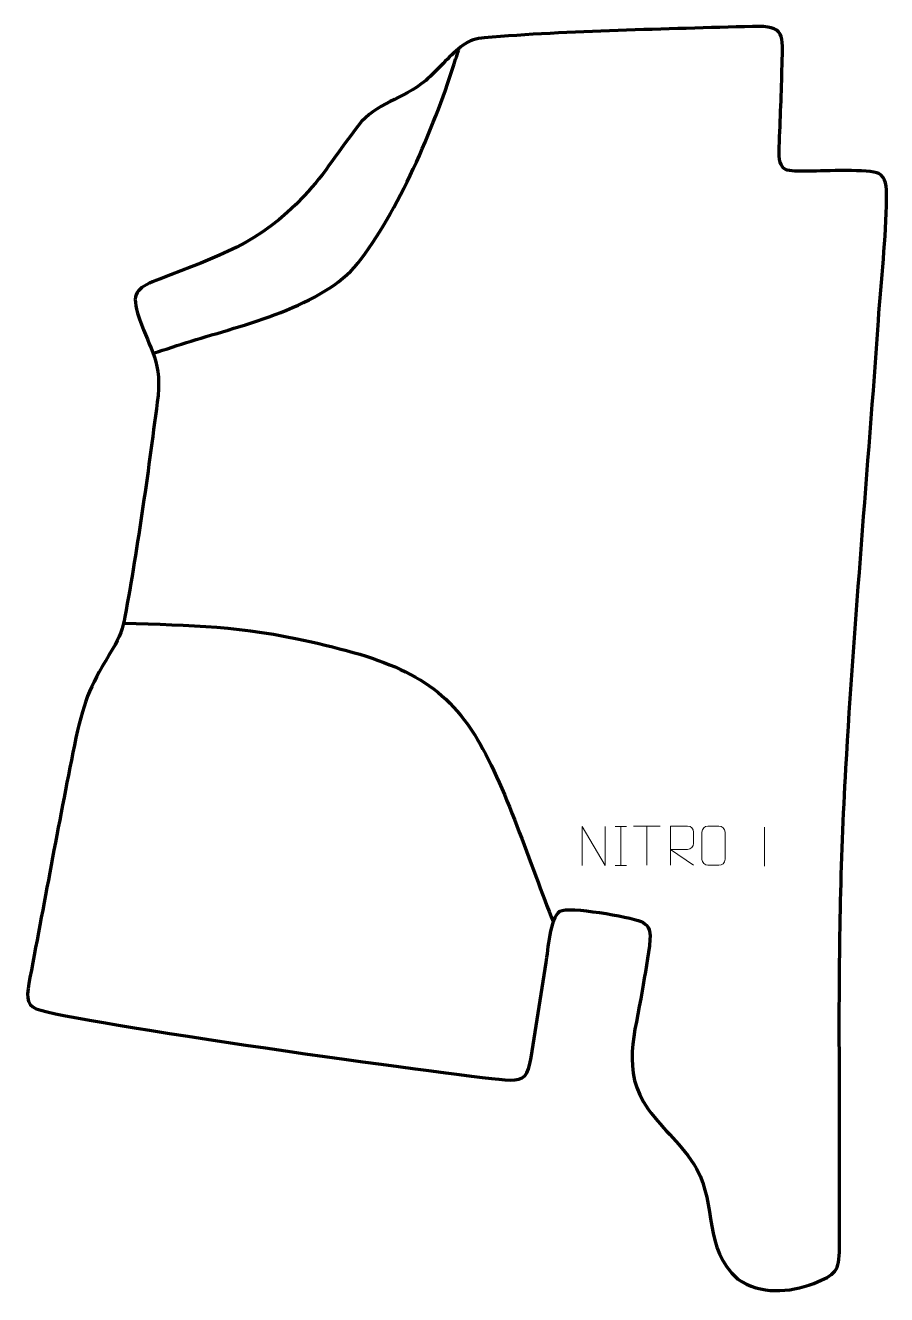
# Model space of a CAD drawing. Header units: millimetres. Extents: x -281 to 268, y -400 to 408.
import ezdxf

# ---------------------------------------------------------------- set-up
doc = ezdxf.new("R2010")
doc.units = ezdxf.units.MM
doc.header["$MEASUREMENT"] = 0
doc.layers.add('layer 2', color=7, linetype='Continuous')
doc.layers.add('layer 3', color=7, linetype='Continuous')

msp = doc.modelspace()

# ---------------------------------------------------------------- linework, layer by layer
at = {"layer": 'layer 2', "color": 142, "lineweight": 158}
for points, knots in [([(-199.3493, 199.5078), (-191.2576, 202.1033), (-183.1658, 204.6989), (-175.0741, 207.2944), (-175.0741, 207.2944), (-142.5731, 217.2954), (-90.6346, 229.5039), (-69.0043, 256.8392), (-69.0043, 256.8392), (-43.345, 289.2663), (-20.6063, 343.0403), (-7.9993, 382.5558), (-7.9993, 382.5558), (-6.813, 386.3229), (-5.6273, 390.0845), (-4.4072, 393.841)], [0, 0, 0, 0, 0.2, 0.2, 0.2, 0.2, 0.4, 0.4, 0.4, 0.4, 0.6, 0.6, 0.6, 0.6, 1, 1, 1, 1]), ([(-218.152, 27.6327), (-174.9008, 26.3346), (-142.4121, 25.6931), (-99.6034, 15.9499), (-99.6034, 15.9499), (-45.9506, 3.7387), (-16.9276, -8.0376), (5.2728, -43.3697), (5.2728, -43.3697), (24.9221, -74.6416), (41.0197, -127.1673), (55.5967, -162.8437)], [0, 0, 0, 0, 0.25, 0.25, 0.25, 0.25, 0.5, 0.5, 0.5, 0.5, 1, 1, 1, 1])]:
    msp.add_open_spline(points, degree=3, knots=knots, dxfattribs=at)
at = {"layer": 'layer 2', "color": 250, "lineweight": 9}
for points, knots in [([(73.824, -126.814), (73.824, -126.814), (73.824, -101.8605), (73.824, -101.8605), (73.824, -101.8605), (73.824, -101.8605), (88.4788, -126.814), (88.4788, -126.814), (88.4788, -126.814), (88.4788, -126.814), (88.4788, -101.8605), (88.4788, -101.8605)], [0, 0, 0, 0, 0.25, 0.25, 0.25, 0.25, 0.5, 0.5, 0.5, 0.5, 1, 1, 1, 1]), ([(130.2354, -126.6518), (130.2354, -126.6518), (130.2354, -101.6983), (130.2354, -101.6983), (130.2354, -101.6983), (133.8302, -101.6983), (137.4257, -101.6983), (141.0209, -101.6983), (141.0209, -101.6983), (143.3462, -101.736), (144.9035, -103.226), (144.8994, -105.5924), (144.8994, -105.5924), (144.899, -107.6279), (144.899, -110.6873), (144.8994, -112.7233), (144.8994, -112.7233), (144.8929, -114.5988), (143.0806, -116.5406), (141.0711, -116.5597), (141.0711, -116.5597), (141.0711, -116.5597), (130.2354, -116.5597), (130.2354, -116.5597), (130.2354, -116.5597), (130.2354, -116.5597), (144.8901, -126.6518), (144.8901, -126.6518)], [0, 0, 0, 0, 0.125, 0.125, 0.125, 0.125, 0.25, 0.25, 0.25, 0.25, 0.375, 0.375, 0.375, 0.375, 0.5, 0.5, 0.5, 0.5, 0.625, 0.625, 0.625, 0.625, 0.75, 0.75, 0.75, 0.75, 1, 1, 1, 1]), ([(154.0478, -101.6986), (156.3735, -101.6986), (158.6996, -101.6986), (161.0257, -101.6986), (161.0257, -101.6986), (162.9723, -101.663), (164.9637, -103.1546), (164.9904, -105.5922), (164.9904, -105.5922), (164.99, -111.3391), (164.99, -117.0864), (164.9904, -122.8341), (164.9904, -122.8341), (164.8506, -125.1575), (163.1734, -126.6371), (161.0257, -126.6479), (161.0257, -126.6479), (158.6938, -126.6475), (156.3619, -126.6475), (154.0304, -126.6479), (154.0304, -126.6479), (152.1054, -126.7533), (150.1333, -124.8688), (150.1445, -122.8515), (150.1445, -122.8515), (150.1448, -117.0814), (150.1448, -111.3117), (150.1445, -105.5424), (150.1445, -105.5424), (150.1487, -103.4043), (151.8954, -101.6851), (154.0478, -101.6986)], [0, 0, 0, 0, 0.11111111, 0.11111111, 0.11111111, 0.11111111, 0.22222222, 0.22222222, 0.22222222, 0.22222222, 0.33333333, 0.33333333, 0.33333333, 0.33333333, 0.44444444, 0.44444444, 0.44444444, 0.44444444, 0.55555556, 0.55555556, 0.55555556, 0.55555556, 0.66666667, 0.66666667, 0.66666667, 0.66666667, 0.77777778, 0.77777778, 0.77777778, 0.77777778, 1, 1, 1, 1])]:
    msp.add_open_spline(points, degree=3, knots=knots, dxfattribs=at)
for points in [[(94.8947, -101.8605), (94.8947, -101.8605), (102.0628, -101.8605), (102.0628, -101.8605)], [(98.4787, -101.8605), (98.4787, -101.8605), (98.4787, -126.814), (98.4787, -126.814)], [(106.5245, -101.7307), (106.5245, -101.7307), (123.5117, -101.7307), (123.5117, -101.7307)], [(115.0183, -126.6607), (115.0183, -126.6607), (115.0183, -101.7072), (115.0183, -101.7072)], [(190.0538, -102.3076), (190.0538, -102.3076), (190.0538, -127.2817), (190.0538, -127.2817)], [(94.8947, -126.814), (94.8947, -126.814), (102.0628, -126.814), (102.0628, -126.814)]]:
    msp.add_open_spline(points, degree=3, dxfattribs=at)
at = {"layer": 'layer 3', "color": 242, "lineweight": 158}
msp.add_open_spline([(-2.2354, 395.555), (2.1299, 398.861), (6.7454, 400.0352), (11.5508, 400.4435), (11.5508, 400.4435), (65.8973, 405.0612), (127.4871, 405.9489), (182.4309, 407.6951), (182.4309, 407.6951), (203.6201, 408.3686), (201.6834, 402.3037), (201.2342, 383.2373), (201.2342, 383.2373), (200.8151, 365.6821), (200.1274, 348.41), (199.4194, 330.8775), (199.4194, 330.8775), (198.72, 313.5578), (203.6212, 315.6571), (219.1769, 315.538), (219.1769, 315.538), (227.2173, 315.5968), (257.3151, 316.9893), (262.7615, 314.0059), (262.7615, 314.0059), (267.6332, 311.3372), (267.7898, 305.9498), (267.754, 298.248), (267.754, 298.248), (267.4564, 272.8407), (264.3665, 245.97), (262.5814, 220.4297), (262.5814, 220.4297), (255.9053, 125.4182), (247.4047, 30.1473), (241.8326, -64.8726), (241.8326, -64.8726), (238.3904, -125.5509), (237.4719, -184.2002), (237.7008, -244.9304), (237.7008, -244.9304), (237.842, -286.7714), (237.6795, -328.6236), (237.7518, -370.4722), (237.7518, -370.4722), (237.6907, -385.2992), (235.4625, -387.2581), (221.3461, -392.9372), (221.3461, -392.9372), (205.4941, -398.9571), (187.7361, -400.1067), (172.9904, -390.3069), (172.9904, -390.3069), (150.8343, -370.1831), (159.8131, -343.6245), (146.7759, -319.9909), (146.7759, -319.9909), (137.0379, -303.5072), (126.3365, -296.2141), (115.9824, -281.9541), (115.9824, -281.9541), (98.308, -257.6122), (107.8552, -233.3971), (112.0545, -206.6199), (112.0545, -206.6199), (113.7411, -196.4364), (116.2896, -184.0306), (117.1037, -173.9923), (117.1037, -173.9923), (117.6517, -167.2349), (115.487, -164.203), (111.4144, -162.4254), (111.4144, -162.4254), (103.8074, -159.3906), (65.741, -152.5353), (59.7309, -155.9166), (59.7309, -155.9166), (53.5839, -160.5359), (52.2963, -180.6056), (50.9684, -188.5771), (50.9684, -188.5771), (47.5595, -209.9383), (44.5312, -231.7679), (40.6252, -253.0073), (40.6252, -253.0073), (38.8291, -262.7739), (34.4408, -264.061), (24.6194, -263.2519), (24.6194, -263.2519), (-8.1304, -260.554), (-249.2255, -226.9823), (-273.7058, -218.0286), (-273.7058, -218.0286), (-280.6483, -215.4894), (-279.8223, -208.7796), (-277.7759, -198.1677), (-277.7759, -198.1677), (-267.956, -147.3098), (-258.868, -96.0749), (-248.4486, -45.3686), (-248.4486, -45.3686), (-242.9644, -20.0161), (-238.5443, -10.7695), (-225.0842, 11.0617), (-225.0842, 11.0617), (-220.5382, 18.6653), (-218.523, 25.0073), (-217.3075, 31.5852), (-217.3075, 31.5852), (-208.9656, 76.7329), (-201.9494, 127.1098), (-196.1579, 172.645), (-196.1579, 172.645), (-193.856, 196.1471), (-203.0236, 204.4271), (-209.1849, 224.961), (-209.1849, 224.961), (-213.5192, 239.406), (-208.1093, 241.5567), (-195.2216, 246.787), (-195.2216, 246.787), (-157.2643, 261.7032), (-132.363, 268.6466), (-103.0598, 299.7751), (-103.0598, 299.7751), (-89.6339, 314.2067), (-80.5678, 329.2135), (-68.749, 344.459), (-68.749, 344.459), (-57.1002, 359.4852), (-40.4519, 360.6781), (-25.7366, 373.3195), (-25.7366, 373.3195), (-17.9221, 380.0327), (-11.3813, 388.4183), (-3.3325, 394.6989), (-3.3325, 394.6989), (-3.3325, 394.6989), (-2.2354, 395.555), (-2.2354, 395.555)], degree=3, knots=[0, 0, 0, 0, 0.02777778, 0.02777778, 0.02777778, 0.02777778, 0.05555556, 0.05555556, 0.05555556, 0.05555556, 0.08333333, 0.08333333, 0.08333333, 0.08333333, 0.11111111, 0.11111111, 0.11111111, 0.11111111, 0.13888889, 0.13888889, 0.13888889, 0.13888889, 0.16666667, 0.16666667, 0.16666667, 0.16666667, 0.19444444, 0.19444444, 0.19444444, 0.19444444, 0.22222222, 0.22222222, 0.22222222, 0.22222222, 0.25, 0.25, 0.25, 0.25, 0.27777778, 0.27777778, 0.27777778, 0.27777778, 0.30555556, 0.30555556, 0.30555556, 0.30555556, 0.33333333, 0.33333333, 0.33333333, 0.33333333, 0.36111111, 0.36111111, 0.36111111, 0.36111111, 0.38888889, 0.38888889, 0.38888889, 0.38888889, 0.41666667, 0.41666667, 0.41666667, 0.41666667, 0.44444444, 0.44444444, 0.44444444, 0.44444444, 0.47222222, 0.47222222, 0.47222222, 0.47222222, 0.5, 0.5, 0.5, 0.5, 0.52777778, 0.52777778, 0.52777778, 0.52777778, 0.55555556, 0.55555556, 0.55555556, 0.55555556, 0.58333333, 0.58333333, 0.58333333, 0.58333333, 0.61111111, 0.61111111, 0.61111111, 0.61111111, 0.63888889, 0.63888889, 0.63888889, 0.63888889, 0.66666667, 0.66666667, 0.66666667, 0.66666667, 0.69444444, 0.69444444, 0.69444444, 0.69444444, 0.72222222, 0.72222222, 0.72222222, 0.72222222, 0.75, 0.75, 0.75, 0.75, 0.77777778, 0.77777778, 0.77777778, 0.77777778, 0.80555556, 0.80555556, 0.80555556, 0.80555556, 0.83333333, 0.83333333, 0.83333333, 0.83333333, 0.86111111, 0.86111111, 0.86111111, 0.86111111, 0.88888889, 0.88888889, 0.88888889, 0.88888889, 0.91666667, 0.91666667, 0.91666667, 0.91666667, 0.94444444, 0.94444444, 0.94444444, 0.94444444, 1, 1, 1, 1], dxfattribs=at)

doc.saveas('drawing.dxf')
